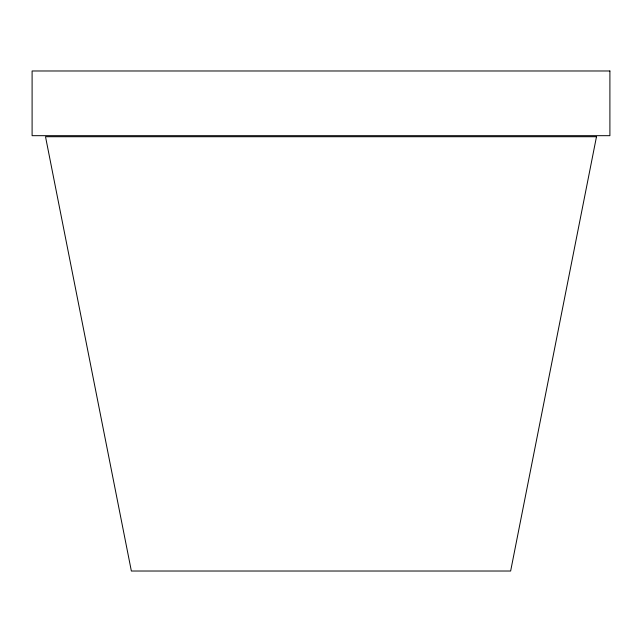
<?xml version="1.0" encoding="UTF-8"?>
<svg xmlns="http://www.w3.org/2000/svg" width="642" height="642" viewBox="0 0 642 642"><rect width="100%" height="100%" fill="white"/><g stroke="black" fill="none" stroke-linecap="round" stroke-linejoin="round"><path stroke-width="0.96" d="M596.482 136.722L510.639 571.019L131.361 571.019L45.518 136.722L596.482 136.722M609.9 70.981L32.1 70.981L32.1 135.679L609.9 135.679L609.9 70.981"/></g></svg>
